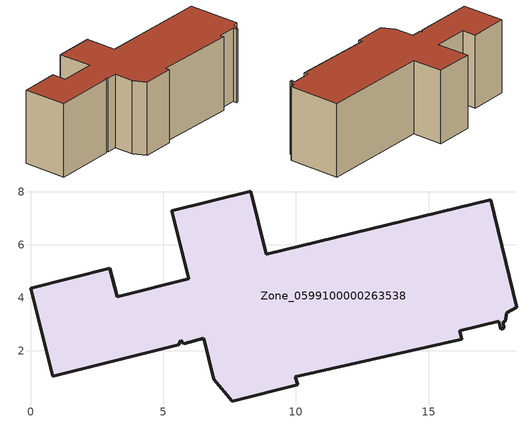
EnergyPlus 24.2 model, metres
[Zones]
Zone_0599100000263538
 floor ground (C_G): 6.91,0.93 6.53,2.47 5.77,2.28 5.66,2.4 5.58,2.23 0.83,1.04 0,4.37 2.99,5.12 3.26,4.04 5.96,4.72 5.32,7.29 8.29,8.03 8.89,5.64 17.35,7.7 18.33,3.64 17.95,3.45 17.89,3.13 17.82,3.11 17.83,2.85 17.73,2.82 17.64,3.13 16.18,2.76 16.26,2.45 9.98,1.03 10.06,0.72 7.6,0.11 z0
 wall outside (C_F): 8.89,5.64 8.29,8.03 5.32,7.29 5.96,4.72 3.26,4.04 2.99,5.12 0,4.37 0.83,1.04 5.58,2.23 5.66,2.4 5.77,2.28 6.53,2.47 6.91,0.93 7.6,0.11 10.06,0.72 9.98,1.03 16.26,2.45 16.18,2.76 17.64,3.13 17.73,2.82 17.83,2.85 17.82,3.11 17.89,3.13 17.95,3.45 18.33,3.64 17.35,7.7 8.89,5.64 z0:5.86
 roof outside (C_R): 18.33,3.64 17.35,7.7 8.89,5.64 8.29,8.03 5.32,7.29 5.96,4.72 3.26,4.04 2.99,5.12 0,4.37 0.83,1.04 5.58,2.23 5.66,2.4 5.77,2.28 6.53,2.47 6.91,0.93 7.6,0.11 10.06,0.72 9.98,1.03 16.26,2.45 16.18,2.76 17.64,3.13 17.73,2.82 17.83,2.85 17.82,3.11 17.89,3.13 17.95,3.45 z5.86
[BUILDING]
Pand.0599100000263538: North Axis=0; Terrain=City; Loads Convergence Tolerance Value=0.04; Temperature Convergence Tolerance Value=0.4; Solar Distribution=FullExterior; Maximum Number of Warmup Days=25; Minimum Number of Warmup Days=1
[Site:Location]
Rotterdam.The.Hague.AP_ZH_NLD Design_Conditions: Latitude=51.96; Longitude=4.45; Time Zone=1; Elevation=-4.5
[SITE:GROUNDTEMPERATURE:BUILDINGSURFACE]
18, 18, 18, 18, 18, 18, 18, 18, 18, 18, 18, 18
[MATERIAL] Thermal Absorptance=0.9; Solar Absorptance=0.7; Visible Absorptance=0.7
Name | Roughness | Thickness | Conductivity | Density | Specific Heat
G.TI.1965-1974 | MediumSmooth | 0.15 | 0.882353 | 540 | 1210
F.TI.1965-1974 | Rough | 0.3 | 0.697674 | 1920 | 840
R.TI.1965-1974 | MediumRough | 0.2 | 0.232558 | 1500 | 1000
[CONSTRUCTION]
C_G: G.TI.1965-1974
C_F: F.TI.1965-1974
C_R: R.TI.1965-1974
[ZONE]
Zone_0599100000263538: Type=1; Multiplier=1; Ceiling Height=Autocalculate; Volume=Autocalculate; Floor Area=autocalculate; Part of Total Floor Area=Yes
[ZONEINFILTRATION:DESIGNFLOWRATE]
Infil_Zone_0599100000263538: Zone or ZoneList or Space or SpaceList=Zone_0599100000263538; Schedule=AlwaysOn; Design Flow Rate Calculation Method=Flow/Area; Flow Rate per Floor Area=0.003; Constant Term Coefficient=1; Temperature Term Coefficient=0; Velocity Term Coefficient=0; Velocity Squared Term Coefficient=0
[HVACTEMPLATE:ZONE:IDEALLOADSAIRSYSTEM]
Zone_0599100000263538: Maximum Heating Supply Air Temperature=50; Minimum Cooling Supply Air Temperature=13; Maximum Heating Supply Air Humidity Ratio=0.0156; Minimum Cooling Supply Air Humidity Ratio=0.0077; Heating Limit=NoLimit; Cooling Limit=NoLimit; Dehumidification Control Type=ConstantSensibleHeatRatio; Cooling Sensible Heat Ratio=0.7; Dehumidification Setpoint=60; Humidification Control Type=None; Humidification Setpoint=30; Outdoor Air Method=None; Outdoor Air Flow Rate per Person=0.00944; Outdoor Air Flow Rate per Zone Floor Area=0; Outdoor Air Flow Rate per Zone=0; Demand Controlled Ventilation Type=None; Outdoor Air Economizer Type=NoEconomizer; Heat Recovery Type=None; Sensible Heat Recovery Effectiveness=0.7; Latent Heat Recovery Effectiveness=0.65
[ZONECONTROL:THERMOSTAT]
ThermostatControl_Zone_0599100000263538: Zone or ZoneList=Zone_0599100000263538; Control Type Schedule=DualSetpointControlType; Control 1=Thermostat_Zone_0599100000263538; Temperature Difference Between Cutout And Setpoint=0
[THERMOSTATSETPOINT:DUALSETPOINT]
Thermostat_Zone_0599100000263538: Heating Setpoint Temperature Schedule=HeatingSetpoint_Zone_0599100000263538; Cooling Setpoint Temperature Schedule=CoolingSetpoint_Zone_0599100000263538
[SCHEDULE:COMPACT]
HeatingSetpoint_Zone_0599100000263538: Through: 12/31, For: AllDays, Until: 24:00, 21
CoolingSetpoint_Zone_0599100000263538: Through: 12/31, For: AllDays, Until: 24:00, 24
DualSetpointControlType: Through: 12/31, For: AllDays, Until: 24:00, 4
AlwaysOn: Through: 12/31, For: AllDays, Until: 24:00, 1
